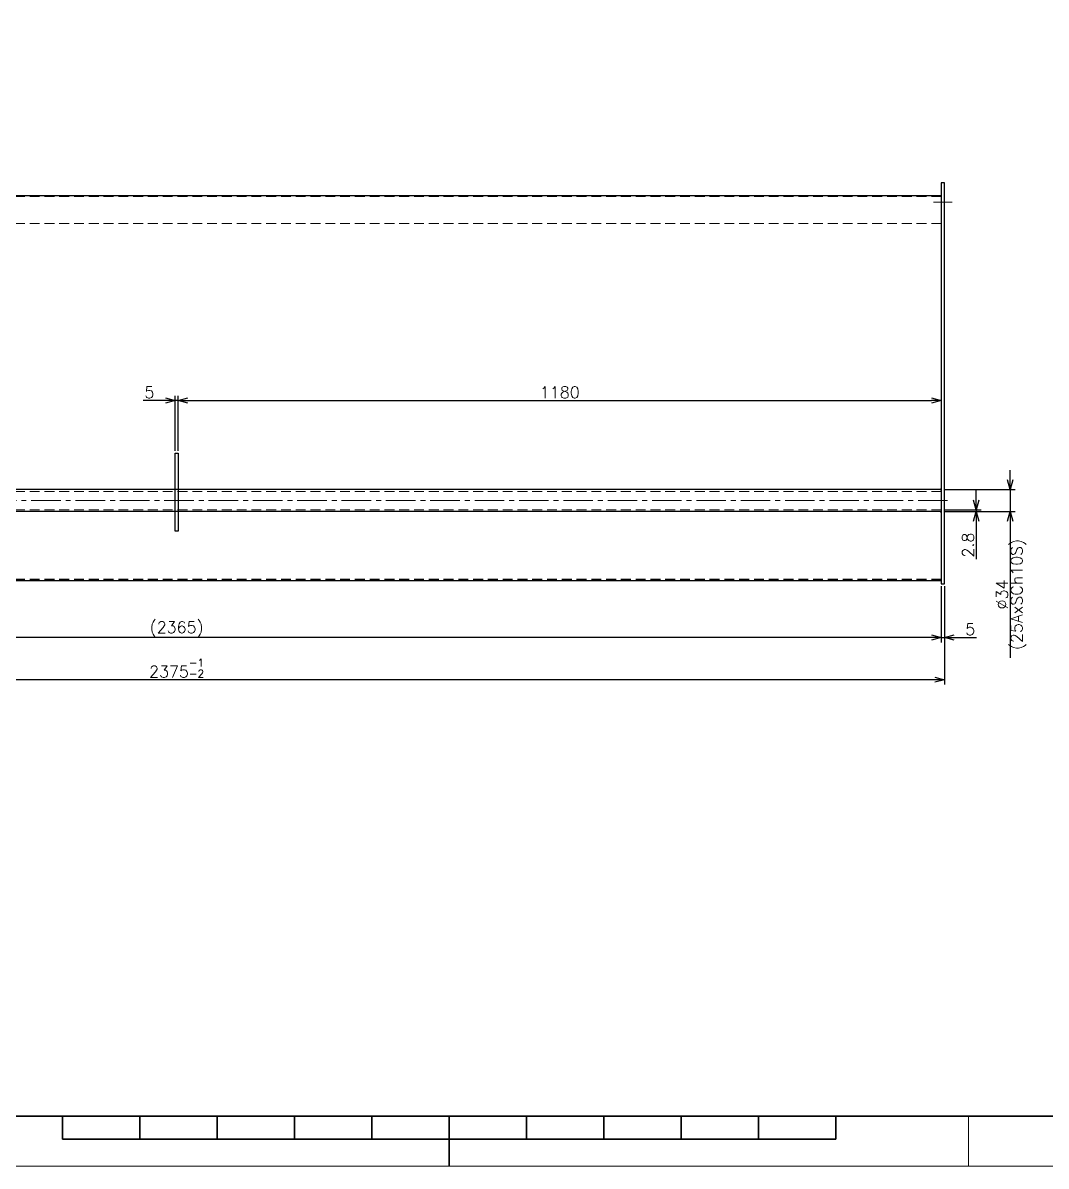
# Model space of a CAD drawing. Header units: millimetres. Extents: x 0 to 4969, y -29 to 3498.
# Drawn here: x 1903 to 3486, y 0 to 1768 of the extents above; entities that cross this region are included whole.
import ezdxf

# ---------------------------------------------------------------- set-up
doc = ezdxf.new("R2010")
doc.units = ezdxf.units.MM
doc.header["$LTSCALE"] = 2.4
doc.header["$PDMODE"] = 99
doc.header["$PDSIZE"] = 1
doc.linetypes.add('CENTER2', pattern=[28.575, 19.05, -3.175, 3.175, -3.175])
doc.linetypes.add('HIDDEN', pattern=[9.525, 6.35, -3.175])
for name, color, linetype, lineweight in [('04_HIDDEN', 2, 'HIDDEN', 13), ('05_CENTER', 4, 'CENTER2', 13), ('08_DIM', 3, 'Continuous', 13), ('90_FRAME', 5, 'Continuous', 35)]:
    doc.layers.add(name, color=color, linetype=linetype, lineweight=lineweight)
doc.layers.add('91_BLANK', color=5, linetype='Continuous', lineweight=0, plot=False)
doc.styles.add('KSS_TXT', font='txt.shx', dxfattribs={"bigfont": 'extfont2.shx'})
doc.dimstyles.new('KSS_DIM', dxfattribs={"dimscale": 6, "dimtxt": 3, "dimasz": 2.5, "dimexe": 1.25, "dimexo": 0.625, "dimtad": 1, "dimdsep": 46, "dimtxsty": 'KSS_TXT', "dimblk": 'OPEN30', "dimcen": 0, "dimazin": 2, "dimtfac": 0.75, "dimtmove": 0, "dimatfit": 3, "dimldrblk": 'OPEN30', "dimfxl": 1.25, "dimtolj": 1, "dimarcsym": 0})

# ---------------------------------------------------------------- blocks, each defined once
blk = doc.blocks.new('_Open30')
at = {"color": 0, "linetype": 'ByBlock', "lineweight": -2}
for p, q in [((-1, 0.27), (0, 0)), ((0, 0), (-1, -0.27)), ((0, 0), (-1, 0))]:
    blk.add_line(p, q, dxfattribs=at)
blk = doc.blocks.new('*D199')
at = {"layer": '08_DIM', "color": 0, "lineweight": -2, "transparency": 16777216}
for p, q in [((3323.3, 897), (3323.3, 810.1)), ((3328.3, 897), (3328.3, 810.1)), ((3308.3, 817.6), (3293.3, 817.6)), ((3323.3, 817.6), (3328.3, 817.6)), ((3343.3, 817.6), (3377.8, 817.6))]:
    blk.add_line(p, q, dxfattribs=at)
at = {"layer": 'Defpoints', "color": 0, "transparency": 16777216}
for p in [(3323.3, 900.8), (3328.3, 900.8), (3328.3, 817.6)]:
    blk.add_point(p, dxfattribs=at)
at = {"layer": '08_DIM', "color": 0, "lineweight": -2, "transparency": 16777216, "xscale": 15, "yscale": 15, "zscale": 15}
blk.add_blockref('_Open30', (3323.3, 817.6), dxfattribs=at)
at = {"layer": '08_DIM', "color": 0, "lineweight": -2, "transparency": 16777216, "xscale": 15, "yscale": 15, "zscale": 15, "rotation": 180}
blk.add_blockref('_Open30', (3328.3, 817.6), dxfattribs=at)
at = {"layer": '08_DIM', "color": 0, "transparency": 16777216, "insert": (3368.1, 830.4), "char_height": 18, "attachment_point": 5, "style": 'KSS_TXT'}
blk.add_mtext('\\A1;5', dxfattribs=at)
blk = doc.blocks.new('*D200')
at = {"layer": '08_DIM', "color": 0, "lineweight": -2, "transparency": 16777216}
for p, q in [((958.3, 897), (958.3, 810.1)), ((3323.3, 897), (3323.3, 810.1)), ((3308.3, 817.6), (973.3, 817.6))]:
    blk.add_line(p, q, dxfattribs=at)
at = {"layer": 'Defpoints', "color": 0, "transparency": 16777216}
for p in [(958.3, 900.8), (3323.3, 900.8), (958.3, 817.6)]:
    blk.add_point(p, dxfattribs=at)
at = {"layer": '08_DIM', "color": 0, "lineweight": -2, "transparency": 16777216, "xscale": 15, "yscale": 15, "zscale": 15, "rotation": 180}
blk.add_blockref('_Open30', (958.3, 817.6), dxfattribs=at)
at = {"layer": '08_DIM', "color": 0, "lineweight": -2, "transparency": 16777216, "xscale": 15, "yscale": 15, "zscale": 15}
blk.add_blockref('_Open30', (3323.3, 817.6), dxfattribs=at)
at = {"layer": '08_DIM', "color": 0, "transparency": 16777216, "insert": (2140.8, 830.4), "char_height": 18, "attachment_point": 5, "style": 'KSS_TXT'}
blk.add_mtext('\\A1;(2365)', dxfattribs=at)
blk = doc.blocks.new('*D201')
at = {"layer": '08_DIM', "color": 0, "lineweight": -2, "transparency": 16777216}
for p, q in [((953.3, 897), (953.3, 744.9)), ((3328.3, 897), (3328.3, 744.9)), ((3313.3, 752.4), (968.3, 752.4))]:
    blk.add_line(p, q, dxfattribs=at)
at = {"layer": 'Defpoints', "color": 0, "transparency": 16777216}
for p in [(953.3, 900.8), (3328.3, 900.8), (953.3, 752.4)]:
    blk.add_point(p, dxfattribs=at)
at = {"layer": '08_DIM', "color": 0, "lineweight": -2, "transparency": 16777216, "xscale": 15, "yscale": 15, "zscale": 15, "rotation": 180}
blk.add_blockref('_Open30', (953.3, 752.4), dxfattribs=at)
at = {"layer": '08_DIM', "color": 0, "lineweight": -2, "transparency": 16777216, "xscale": 15, "yscale": 15, "zscale": 15}
blk.add_blockref('_Open30', (3328.3, 752.4), dxfattribs=at)
at = {"layer": '08_DIM', "color": 0, "transparency": 16777216, "insert": (2140.8, 770.2), "char_height": 18, "attachment_point": 5, "style": 'KSS_TXT'}
blk.add_mtext('2375{\\H12.000000;\\S-1^ -2;}', dxfattribs=at)
blk = doc.blocks.new('*D203')
at = {"layer": '08_DIM', "color": 0, "lineweight": -2, "transparency": 16777216}
for p, q in [((2138.3, 1106.4), (2138.3, 1191.6)), ((2143.3, 1106.4), (2143.3, 1191.6)), ((2123.3, 1184.1), (2088.8, 1184.1)), ((2143.3, 1184.1), (2138.3, 1184.1)), ((2158.3, 1184.1), (2173.3, 1184.1))]:
    blk.add_line(p, q, dxfattribs=at)
at = {"layer": 'Defpoints', "color": 0, "transparency": 16777216}
for p in [(2138.3, 1184.1), (2138.3, 1102.6), (2143.3, 1102.6)]:
    blk.add_point(p, dxfattribs=at)
at = {"layer": '08_DIM', "color": 0, "lineweight": -2, "transparency": 16777216, "xscale": 15, "yscale": 15, "zscale": 15}
blk.add_blockref('_Open30', (2138.3, 1184.1), dxfattribs=at)
at = {"layer": '08_DIM', "color": 0, "lineweight": -2, "transparency": 16777216, "xscale": 15, "yscale": 15, "zscale": 15, "rotation": 180}
blk.add_blockref('_Open30', (2143.3, 1184.1), dxfattribs=at)
at = {"layer": '08_DIM', "color": 0, "transparency": 16777216, "insert": (2098.6, 1196.9), "char_height": 18, "attachment_point": 5, "style": 'KSS_TXT'}
blk.add_mtext('\\A1;5', dxfattribs=at)
blk = doc.blocks.new('*D204')
at = {"layer": '08_DIM', "color": 0, "lineweight": -2, "transparency": 16777216}
for p, q in [((3323.3, 1207.1), (3323.3, 1176.6)), ((2143.3, 1106.4), (2143.3, 1191.6)), ((2158.3, 1184.1), (3308.3, 1184.1))]:
    blk.add_line(p, q, dxfattribs=at)
at = {"layer": 'Defpoints', "color": 0, "transparency": 16777216}
for p in [(3323.3, 1210.9), (3323.3, 1184.1), (2143.3, 1102.6)]:
    blk.add_point(p, dxfattribs=at)
at = {"layer": '08_DIM', "color": 0, "lineweight": -2, "transparency": 16777216, "xscale": 15, "yscale": 15, "zscale": 15, "rotation": 180}
blk.add_blockref('_Open30', (2143.3, 1184.1), dxfattribs=at)
at = {"layer": '08_DIM', "color": 0, "lineweight": -2, "transparency": 16777216, "xscale": 15, "yscale": 15, "zscale": 15}
blk.add_blockref('_Open30', (3323.3, 1184.1), dxfattribs=at)
at = {"layer": '08_DIM', "color": 0, "transparency": 16777216, "insert": (2733.3, 1196.9), "char_height": 18, "attachment_point": 5, "style": 'KSS_TXT'}
blk.add_mtext('\\A1;1180', dxfattribs=at)
blk = doc.blocks.new('*D205')
at = {"layer": '08_DIM', "color": 0, "lineweight": -2, "transparency": 16777216}
for p, q in [((3430.1, 1061.5), (3430.1, 1076.5)), ((3327.1, 1046.5), (3437.6, 1046.5)), ((3430.1, 1046.5), (3430.1, 1012.5)), ((3327.1, 1012.5), (3437.6, 1012.5)), ((3430.1, 997.5), (3430.1, 786))]:
    blk.add_line(p, q, dxfattribs=at)
at = {"layer": 'Defpoints', "color": 0, "transparency": 16777216}
for p in [(3323.3, 1046.5), (3323.3, 1012.5), (3430.1, 1012.5)]:
    blk.add_point(p, dxfattribs=at)
at = {"layer": '08_DIM', "color": 0, "lineweight": -2, "transparency": 16777216, "xscale": 15, "yscale": 15, "zscale": 15}
for p, rotation in [((3430.1, 1046.5), 270), ((3430.1, 1012.5), 90)]:
    blk.add_blockref('_Open30', p, dxfattribs=dict(at, rotation=rotation))
at = {"layer": '08_DIM', "color": 0, "transparency": 16777216, "char_height": 18, "attachment_point": 5, "rotation": 90, "style": 'KSS_TXT'}
for s, insert in [('\\A1;(25AxSCh10S)', (3442.9, 884.2)), ('\\A1;%%C34', (3417.4, 884.2))]:
    blk.add_mtext(s, dxfattribs=dict(at, insert=insert))
blk = doc.blocks.new('*D206')
at = {"layer": '08_DIM', "color": 0, "lineweight": -2, "transparency": 16777216}
for p, q in [((3377.5, 1030.3), (3377.5, 1045.3)), ((3327.1, 1015.3), (3385, 1015.3)), ((3327.1, 1012.5), (3385, 1012.5)), ((3377.5, 1015.3), (3377.5, 1012.5)), ((3377.5, 997.5), (3377.5, 939))]:
    blk.add_line(p, q, dxfattribs=at)
at = {"layer": 'Defpoints', "color": 0, "transparency": 16777216}
for p in [(3323.3, 1015.3), (3323.3, 1012.5), (3377.5, 1012.5)]:
    blk.add_point(p, dxfattribs=at)
at = {"layer": '08_DIM', "color": 0, "lineweight": -2, "transparency": 16777216, "xscale": 15, "yscale": 15, "zscale": 15}
for p, rotation in [((3377.5, 1015.3), 270), ((3377.5, 1012.5), 90)]:
    blk.add_blockref('_Open30', p, dxfattribs=dict(at, rotation=rotation))
at = {"layer": '08_DIM', "color": 0, "transparency": 16777216, "insert": (3364.8, 960.7), "char_height": 18, "attachment_point": 5, "rotation": 90, "style": 'KSS_TXT'}
blk.add_mtext('\\A1;2.8', dxfattribs=at)

msp = doc.modelspace()

# ---------------------------------------------------------------- linework, layer by layer
at = {"color": 0}
for p, q in [((3323.305, 1500.924), (958.305, 1500.924)), ((3323.305, 1046.479), (958.305, 1046.479)), ((3323.305, 1012.479), (958.305, 1012.479)), ((3323.305, 905.545), (958.305, 905.545))]:
    msp.add_line(p, q, dxfattribs=at)
msp.add_lwpolyline([(3328.305, 900.789), (3328.305, 1520.991), (3323.305, 1520.991), (3323.305, 900.789)], close=True, dxfattribs=at)
msp.add_lwpolyline([(2138.305, 982.239), (2138.305, 1102.61), (2143.305, 1102.61), (2143.305, 982.239)], close=True)
at = {"color": 3}
for points in [[(3323.305, 1046.479), (3323.305, 1047.979), (3323.305, 1047.979), (3321.805, 1046.479)], [(3323.305, 1012.479), (3323.305, 1010.979), (3323.305, 1010.979), (3321.805, 1012.479)]]:
    msp.add_lwpolyline(points, close=True, dxfattribs=at)
at = {"layer": '04_HIDDEN'}
for p, q in [((3323.305, 1499.944), (958.305, 1499.944)), ((3323.305, 1457.893), (958.305, 1457.893)), ((3323.305, 1043.679), (958.305, 1043.679)), ((3323.305, 1015.279), (958.305, 1015.279)), ((3323.305, 907.986), (958.305, 907.986)), ((3323.305, 906.523), (958.305, 906.523))]:
    msp.add_line(p, q, dxfattribs=at)
at = {"layer": '05_CENTER'}
for p, q in [((3340.336, 1491.036), (3311.352, 1491.036)), ((3333.243, 1029.479), (937.528, 1029.479))]:
    msp.add_line(p, q, dxfattribs=at)
at = {"layer": '90_FRAME'}
for p, q in [((1964.012, 41.529), (1964.012, 77.424)), ((2083.66, 41.529), (2083.66, 77.424)), ((2203.309, 41.529), (2203.309, 77.424)), ((2322.957, 41.529), (2322.957, 77.424)), ((2442.606, 41.529), (2442.606, 77.424)), ((2562.255, 0), (2562.255, 77.424)), ((2681.903, 41.529), (2681.903, 77.424)), ((2801.552, 41.529), (2801.552, 77.424)), ((2921.2, 41.529), (2921.2, 77.424)), ((3040.849, 41.529), (3040.849, 77.424)), ((3160.497, 41.529), (3160.497, 77.424)), ((1964.012, 41.529), (3160.497, 41.529))]:
    msp.add_line(p, q, dxfattribs=at)
at = {"layer": '90_FRAME', "color": 4, "lineweight": 13}
msp.add_line((3365.455, 0), (3365.455, 77.424), dxfattribs=at)
at = {"layer": '90_FRAME'}
msp.add_lwpolyline([(233.075, 77.424), (4891.434, 77.424), (4891.434, 3407.747), (233.075, 3407.747)], close=True, dxfattribs=at)
at = {"layer": '91_BLANK'}
msp.add_lwpolyline([(0, 0), (4969.205, 0), (4969.205, 3497.519), (0, 3497.519)], close=True, dxfattribs=at)

# ---------------------------------------------------------------- dimensions: what is measured, and where the dimension line sits
at = {"layer": '08_DIM'}
for base, p1, p2, picture, middle in [((2138.305, 1184.13), (2143.305, 1102.61), (2138.305, 1102.61), '*D203', (2098.555, 1196.892)), ((3323.305, 1184.13), (2143.305, 1102.61), (3323.305, 1210.89), '*D204', (2733.305, 1196.88)), ((3328.305, 817.613), (3323.305, 900.789), (3328.305, 900.789), '*D199', (3368.055, 830.363))]:
    dim = msp.add_linear_dim(base=base, p1=p1, p2=p2, dimstyle='KSS_DIM', dxfattribs=at)
    dim.commit()
    dim.dimension.update_dxf_attribs({"geometry": picture, "text_midpoint": middle})
dim = msp.add_linear_dim(base=(3430.133, 1012.479), p1=(3323.305, 1046.479), p2=(3323.305, 1012.479), angle=270, text='%%C<>', dimstyle='KSS_DIM', override={"dimpost": '\\X(25AxSCh10S)'}, dxfattribs=at)
dim.commit()
dim.dimension.update_dxf_attribs({"geometry": '*D205', "text_midpoint": (3430.133, 884.229)})
dim = msp.add_linear_dim(base=(3377.51, 1012.479), p1=(3323.305, 1015.279), p2=(3323.305, 1012.479), angle=270, dimstyle='KSS_DIM', dxfattribs=at)
dim.commit()
dim.dimension.update_dxf_attribs({"geometry": '*D206', "text_midpoint": (3364.76, 960.729)})
dim = msp.add_linear_dim(base=(953.305, 752.422), p1=(3328.305, 900.789), p2=(953.305, 900.789), dimstyle='KSS_DIM', override={"dimpost": '', "dimtol": 1, "dimlim": 0, "dimtp": -1, "dimtm": 2, "dimtfac": 0.666667, "dimtdec": 2, "dimtolj": 0, "dimtzin": 8}, dxfattribs=at)
dim.commit()
dim.dimension.update_dxf_attribs({"geometry": '*D201', "text_midpoint": (2140.805, 770.172)})
dim = msp.add_linear_dim(base=(958.305, 817.613), p1=(3323.305, 900.789), p2=(958.305, 900.789), text='(<>)', dimstyle='KSS_DIM', dxfattribs=at)
dim.commit()
dim.dimension.update_dxf_attribs({"geometry": '*D200', "text_midpoint": (2140.805, 830.375)})

doc.saveas('drawing.dxf')
